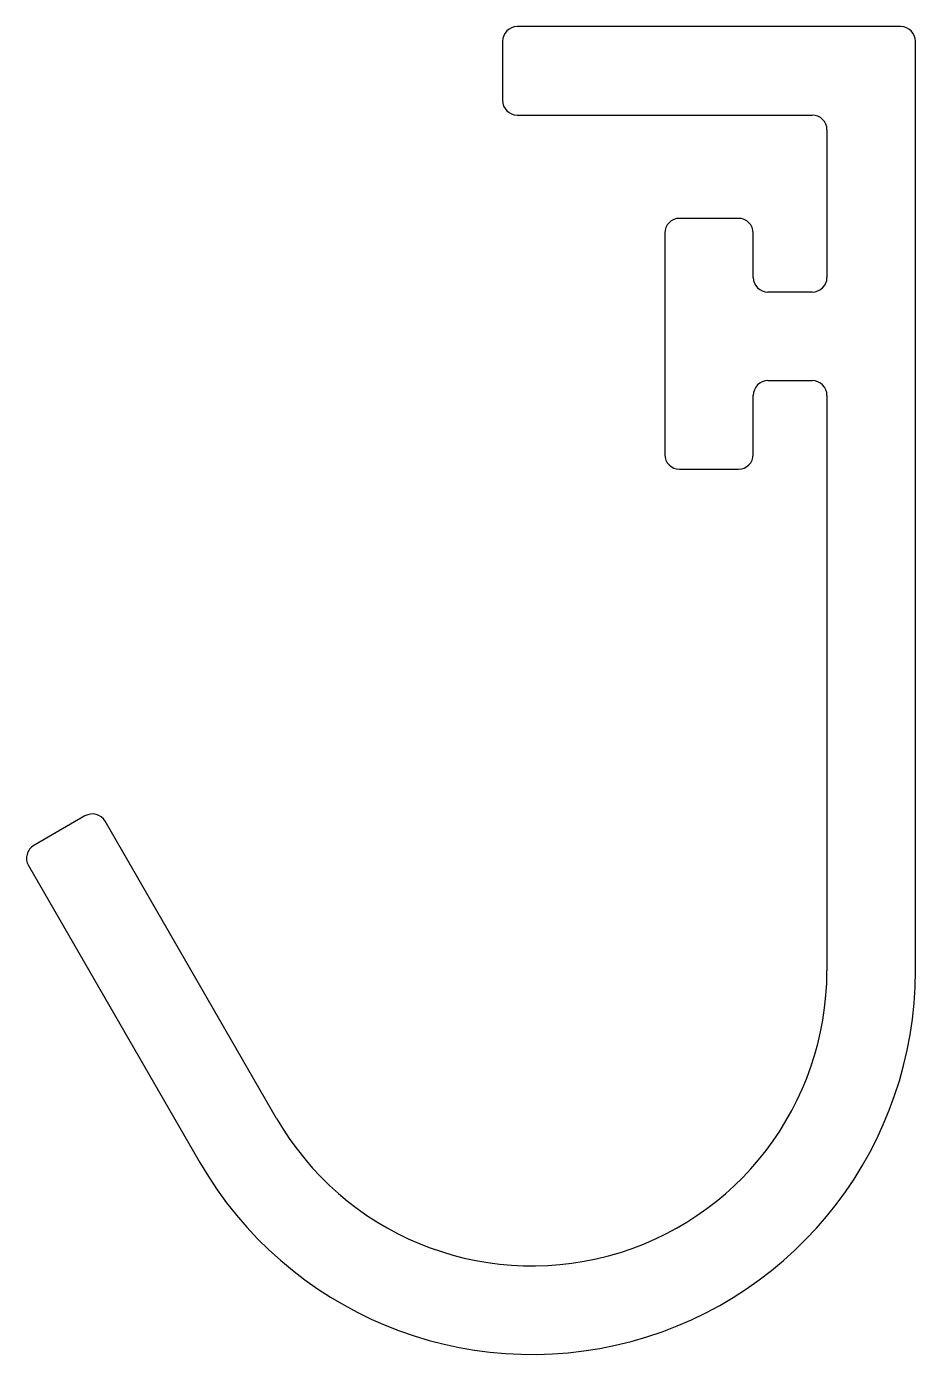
# Model space of a CAD drawing. Extents: x 1.8 to 32, y 1.7 to 46.7.
import ezdxf

# ---------------------------------------------------------------- set-up
doc = ezdxf.new("R2010")
doc.units = 0
doc.layers.get('0').update_dxf_attribs({"linetype": 'CONTINUOUS'})

msp = doc.modelspace()

# ---------------------------------------------------------------- linework, layer by layer
for p, q in [((31.467, 46.711), (18.467, 46.711)), ((17.967, 46.211), (17.967, 44.211)), ((31.967, 14.711), (31.967, 46.211)), ((18.466, 43.711), (28.467, 43.711)), ((28.967, 43.211), (28.967, 38.211)), ((25.967, 40.211), (23.967, 40.211)), ((23.467, 39.711), (23.467, 32.211)), ((26.467, 38.211), (26.467, 39.711)), ((28.467, 37.711), (26.967, 37.711)), ((26.967, 34.711), (28.467, 34.711)), ((26.467, 32.211), (26.467, 34.211)), ((28.967, 34.211), (28.967, 14.711)), ((23.967, 31.711), (25.967, 31.711)), ((3.811, 19.961), (2.079, 18.961)), ((10.307, 9.711), (4.494, 19.778)), ((1.896, 18.278), (7.708, 8.211))]:
    msp.add_line(p, q)
for centre, radius, start, end in [((18.467, 46.211), 0.5, 90, 180), ((31.467, 46.211), 0.5, 0, 90), ((18.466, 44.211), 0.5, 180, 270), ((28.467, 43.211), 0.5, 0, 90), ((23.967, 39.711), 0.5, 90, 180), ((25.967, 39.711), 0.5, 360, 90), ((26.967, 38.211), 0.5, 180, 269.9763), ((28.467, 38.211), 0.5, 270.0237, 0), ((26.967, 34.211), 0.5, 90, 180), ((28.467, 34.211), 0.5, 360, 90), ((23.967, 32.211), 0.5, 180, 269.9763), ((25.966, 32.211), 0.5, 270.0237, 0), ((4.061, 19.528), 0.5, 30, 120), ((2.329, 18.528), 0.5, 120, 210), ((18.967, 14.711), 13, 210, 0), ((18.967, 14.711), 10, 210, 0)]:
    msp.add_arc(centre, radius, start, end)

doc.saveas('drawing.dxf')
